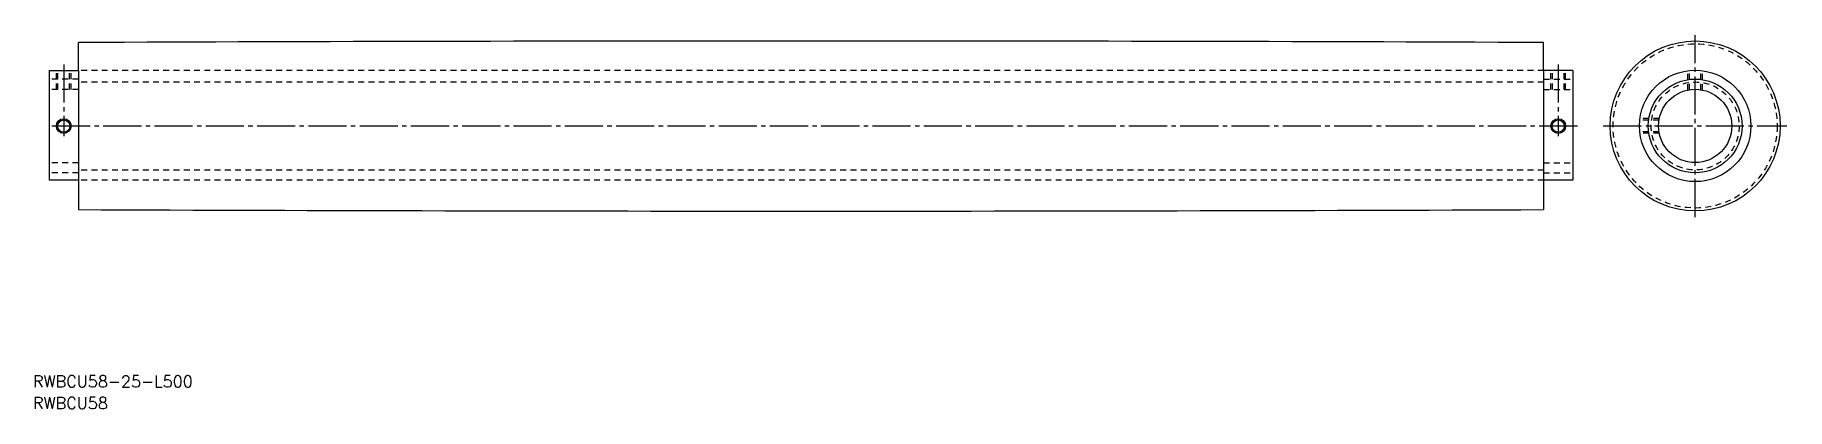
# Model space of a CAD drawing. Extents: x 12 to 610, y 39 to 167.
import ezdxf

# ---------------------------------------------------------------- set-up
doc = ezdxf.new("R2010")
doc.units = 0
doc.linetypes.add('CENTER', pattern=[17.5, 13, -1.5, 1.5, -1.5])
doc.linetypes.add('DASHED', pattern=[3.5, 2, -1.5])
doc.layers.get('0').update_dxf_attribs({"linetype": 'CONTINUOUS'})
doc.layers.add('CENTER', color=1, linetype='CENTER')
doc.styles.get("Standard").update_dxf_attribs({"font": 'txt.shx', "bigfont": 'extfont.shx'})

msp = doc.modelspace()

# ---------------------------------------------------------------- linework, layer by layer
at = {"color": 7, "linetype": 'CONTINUOUS'}
for p, q in [((27.04, 154.62), (27.04, 164.13)), ((527.04, 154.62), (527.04, 164.13)), ((17.04, 154.62), (17.04, 117.12)), ((17.04, 154.62), (27.04, 154.62)), ((27.04, 154.62), (27.04, 117.12)), ((527.04, 154.62), (527.04, 117.12)), ((537.04, 154.62), (527.04, 154.62)), ((537.04, 154.62), (537.04, 117.12)), ((27.04, 117.12), (17.04, 117.12)), ((27.04, 117.12), (27.04, 107.13)), ((527.04, 117.12), (527.04, 107.13)), ((537.04, 117.12), (527.04, 117.12))]:
    msp.add_line(p, q, dxfattribs=at)
at = {"color": 3, "linetype": 'DASHED'}
for p, q in [((27.04, 151.63), (17.04, 151.63)), ((19.54, 148.13), (19.54, 154.62)), ((20.08, 148.13), (20.08, 154.62)), ((24, 148.13), (24, 154.62)), ((24.54, 148.13), (24.54, 154.62)), ((527.04, 154.62), (27.04, 154.62)), ((27.04, 151.63), (27.04, 119.63)), ((527.04, 150.63), (27.04, 150.63)), ((527.04, 151.63), (527.04, 119.63)), ((527.04, 151.63), (537.04, 151.63)), ((529.54, 148.13), (529.54, 154.62)), ((530.08, 148.13), (530.08, 154.62)), ((534, 148.13), (534, 154.62)), ((534.54, 148.13), (534.54, 154.62)), ((576.24, 147.92), (576.24, 154.51)), ((576.78, 148.02), (576.78, 154.57)), ((580.7, 148.02), (580.7, 154.57)), ((581.24, 147.92), (581.24, 154.51)), ((27.04, 148.13), (17.04, 148.13)), ((527.04, 148.13), (537.04, 148.13)), ((566.39, 137.63), (559.84, 137.63)), ((566.49, 138.17), (559.9, 138.17)), ((566.39, 133.71), (559.84, 133.71)), ((566.49, 133.17), (559.9, 133.17)), ((27.04, 123.13), (17.04, 123.13)), ((27.04, 119.63), (17.04, 119.63)), ((527.04, 120.63), (27.04, 120.63)), ((527.04, 123.13), (537.04, 123.13)), ((527.04, 119.63), (537.04, 119.63)), ((527.04, 117.12), (27.04, 117.12))]:
    msp.add_line(p, q, dxfattribs=at)
at = {"color": 7, "linetype": 'CONTINUOUS'}
for centre, radius in [((578.74, 135.67), 29), ((578.74, 135.67), 19), ((578.74, 135.67), 16), ((578.74, 135.67), 12.5), ((22.04, 135.63), 2.1), ((532.04, 135.63), 2.1)]:
    msp.add_circle(centre, radius, dxfattribs=at)
at = {"color": 3, "linetype": 'DASHED'}
for radius in [28, 15]:
    msp.add_circle((578.74, 135.67), radius, dxfattribs=at)
at = {"color": 3, "linetype": 'CONTINUOUS'}
for centre in [(22.04, 135.63), (532.04, 135.63)]:
    msp.add_circle(centre, 2.5, dxfattribs=at)
at = {"color": 7, "linetype": 'CONTINUOUS'}
for centre, start, end in [((277.04, -62336.62), 89.7708209, 90.2291791), ((277.04, 62607.88), 269.7708209, 270.2291791)]:
    msp.add_arc(centre, 62501.25, start, end, dxfattribs=at)
at = {"layer": 'CENTER', "color": 1, "linetype": 'CENTER'}
for p, q in [((578.74, 104.58), (578.74, 166.68)), ((22.04, 156.62), (22.04, 132.13)), ((532.04, 156.62), (532.04, 132.13)), ((538.54, 135.63), (17.04, 135.63)), ((547.39, 135.67), (610.06, 135.67))]:
    msp.add_line(p, q, dxfattribs=at)

# ---------------------------------------------------------------- texts
at = {"color": 7, "linetype": 'CONTINUOUS'}
for s, p in [('RWBCU58-25-L500', (11.58, 46.51)), ('RWBCU58', (11.58, 39.12))]:
    msp.add_text(s, height=4, dxfattribs=at).set_placement(p)

doc.saveas('drawing.dxf')
